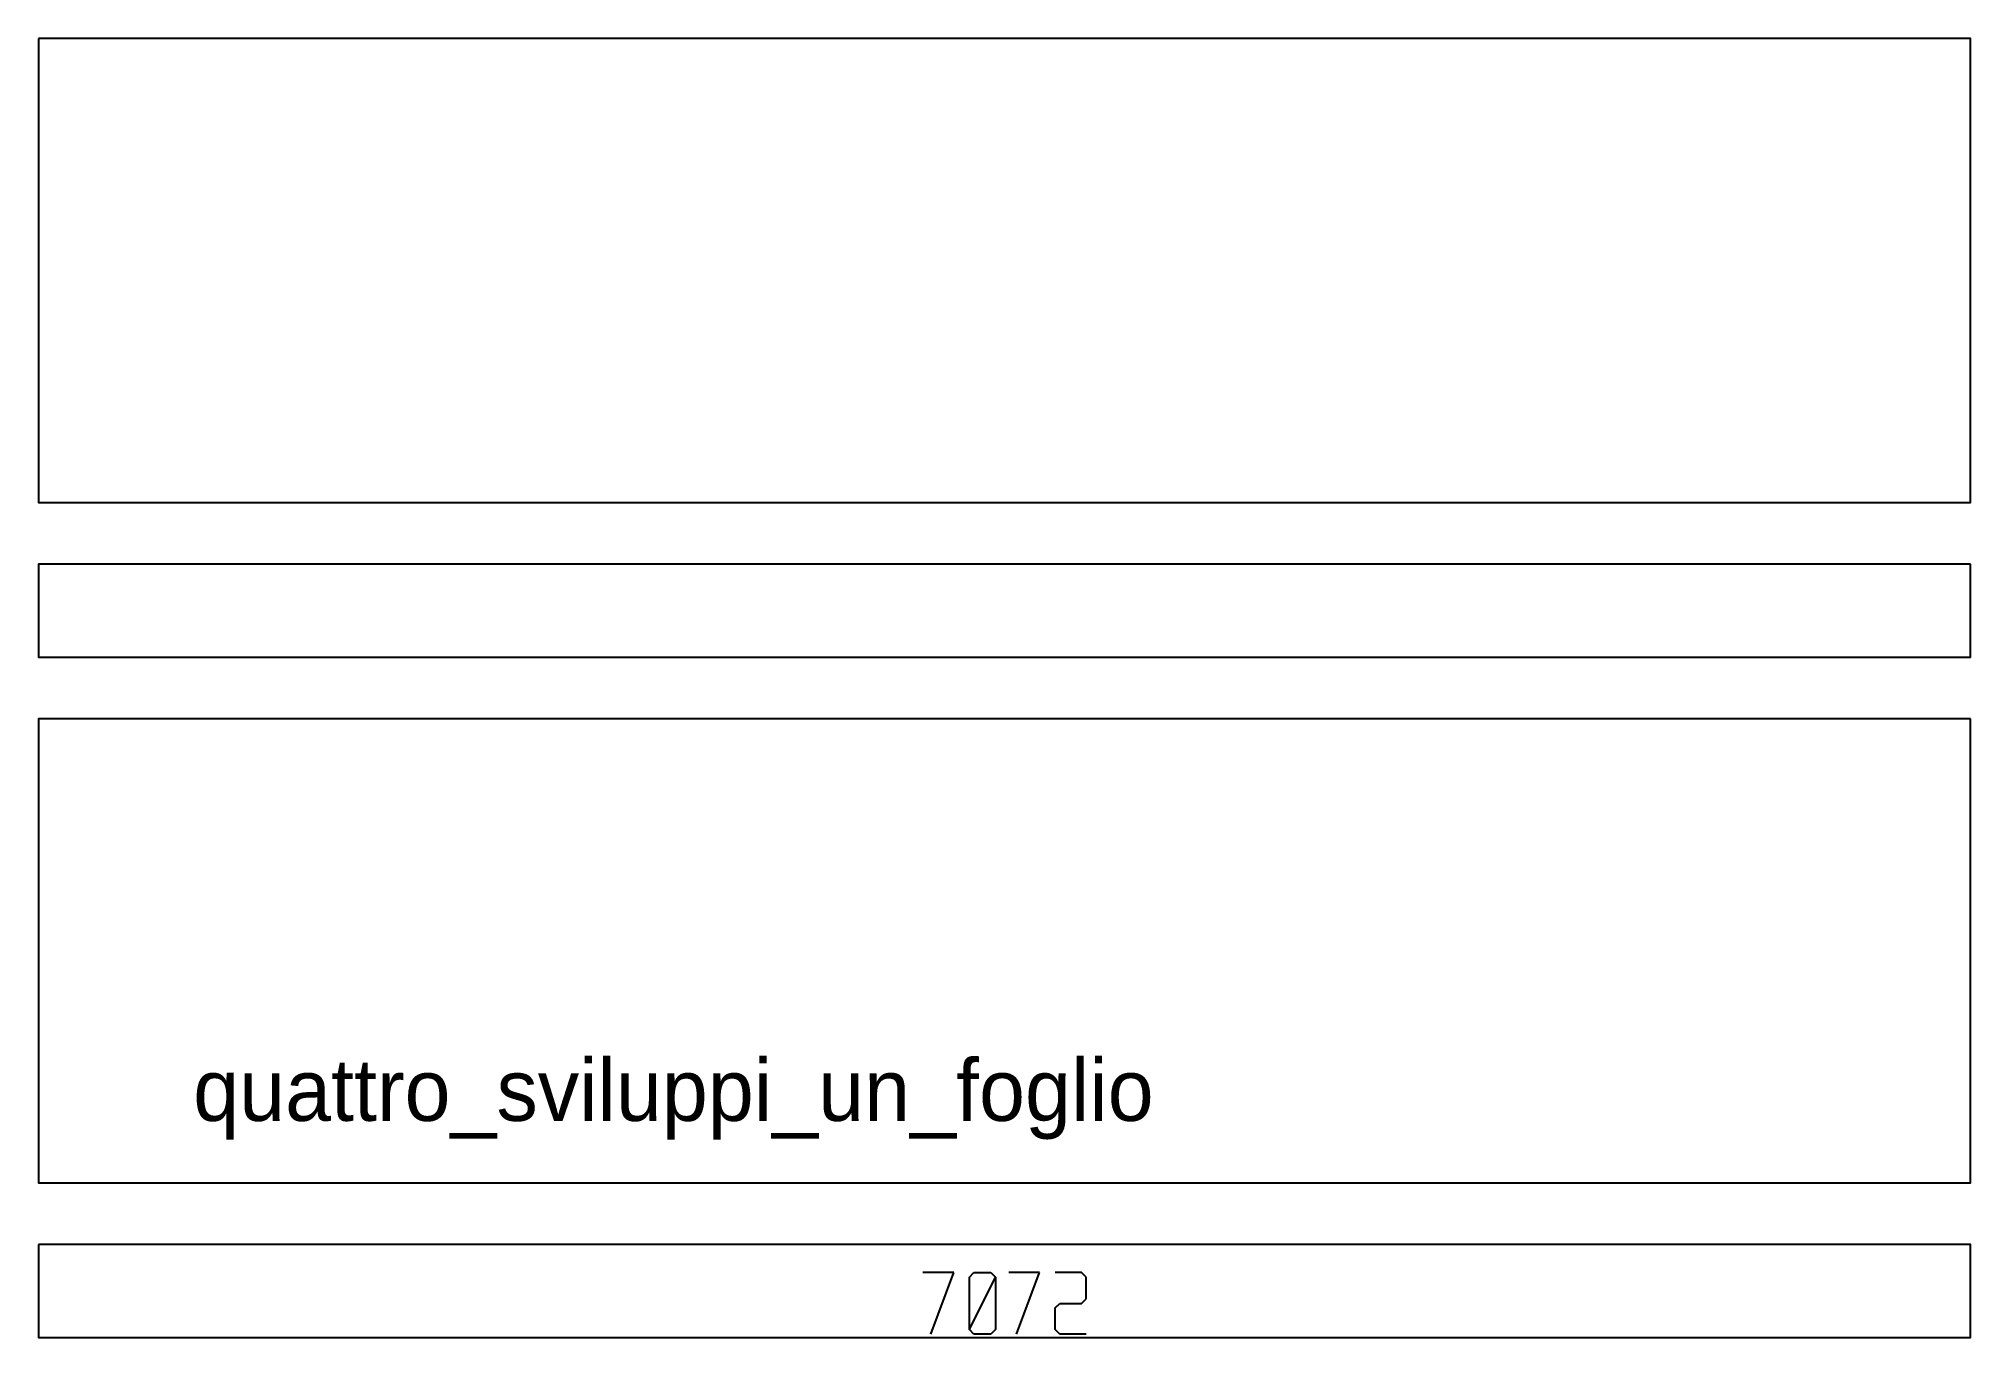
# Model space of a CAD drawing. Header units: millimetres. Extents: x 0 to 625, y 0 to 420.
import ezdxf

# ---------------------------------------------------------------- set-up
doc = ezdxf.new("R2010")
doc.units = ezdxf.units.MM
doc.header["$MEASUREMENT"] = 0
for name, color, linetype in [('Annotation', 7, 'Continuous'), ('Engrave', 9, 'Continuous'), ('OuterContour', 3, 'Continuous')]:
    doc.layers.add(name, color=color, linetype=linetype)

msp = doc.modelspace()

# ---------------------------------------------------------------- linework, layer by layer
at = {"layer": 'Engrave'}
for p, q in [((296.124, 21), (286.124, 21)), ((288.624, 1), (296.124, 21)), ((301.124, 19.5), (302.624, 21)), ((301.124, 2.5), (301.124, 19.5)), ((301.124, 2.5), (309.624, 19.5)), ((302.624, 21), (308.124, 21)), ((308.124, 21), (309.624, 19.5)), ((309.624, 19.5), (309.624, 2.5)), ((323.874, 21), (313.874, 21)), ((316.374, 1), (323.874, 21)), ((337.374, 21), (328.874, 21)), ((338.874, 19.5), (337.374, 21)), ((338.874, 12.5), (338.874, 19.5)), ((337.374, 11), (338.874, 12.5)), ((328.874, 9.5), (330.374, 11)), ((328.874, 2.5), (328.874, 9.5)), ((330.374, 11), (337.374, 11)), ((302.624, 1), (301.124, 2.5)), ((308.124, 1), (302.624, 1)), ((309.624, 2.5), (308.124, 1)), ((330.374, 1), (328.874, 2.5)), ((338.874, 1), (330.374, 1))]:
    msp.add_line(p, q, dxfattribs=at)
at = {"layer": 'OuterContour', "linetype": 'Continuous'}
for points in [[(0, 420), (0, 270), (624.998, 270), (624.998, 420)], [(624.998, 250), (0, 250), (0, 220), (624.998, 220)], [(624.998, 200), (0, 200), (0, 50), (624.998, 50)], [(0, 30), (0, 0), (624.998, 0), (624.998, 30)]]:
    msp.add_lwpolyline(points, close=True, dxfattribs=at)

# ---------------------------------------------------------------- texts
at = {"layer": 'Annotation'}
msp.add_text('quattro_sviluppi_un_foglio', height=20, dxfattribs=at).set_placement((50, 70))

doc.saveas('drawing.dxf')
